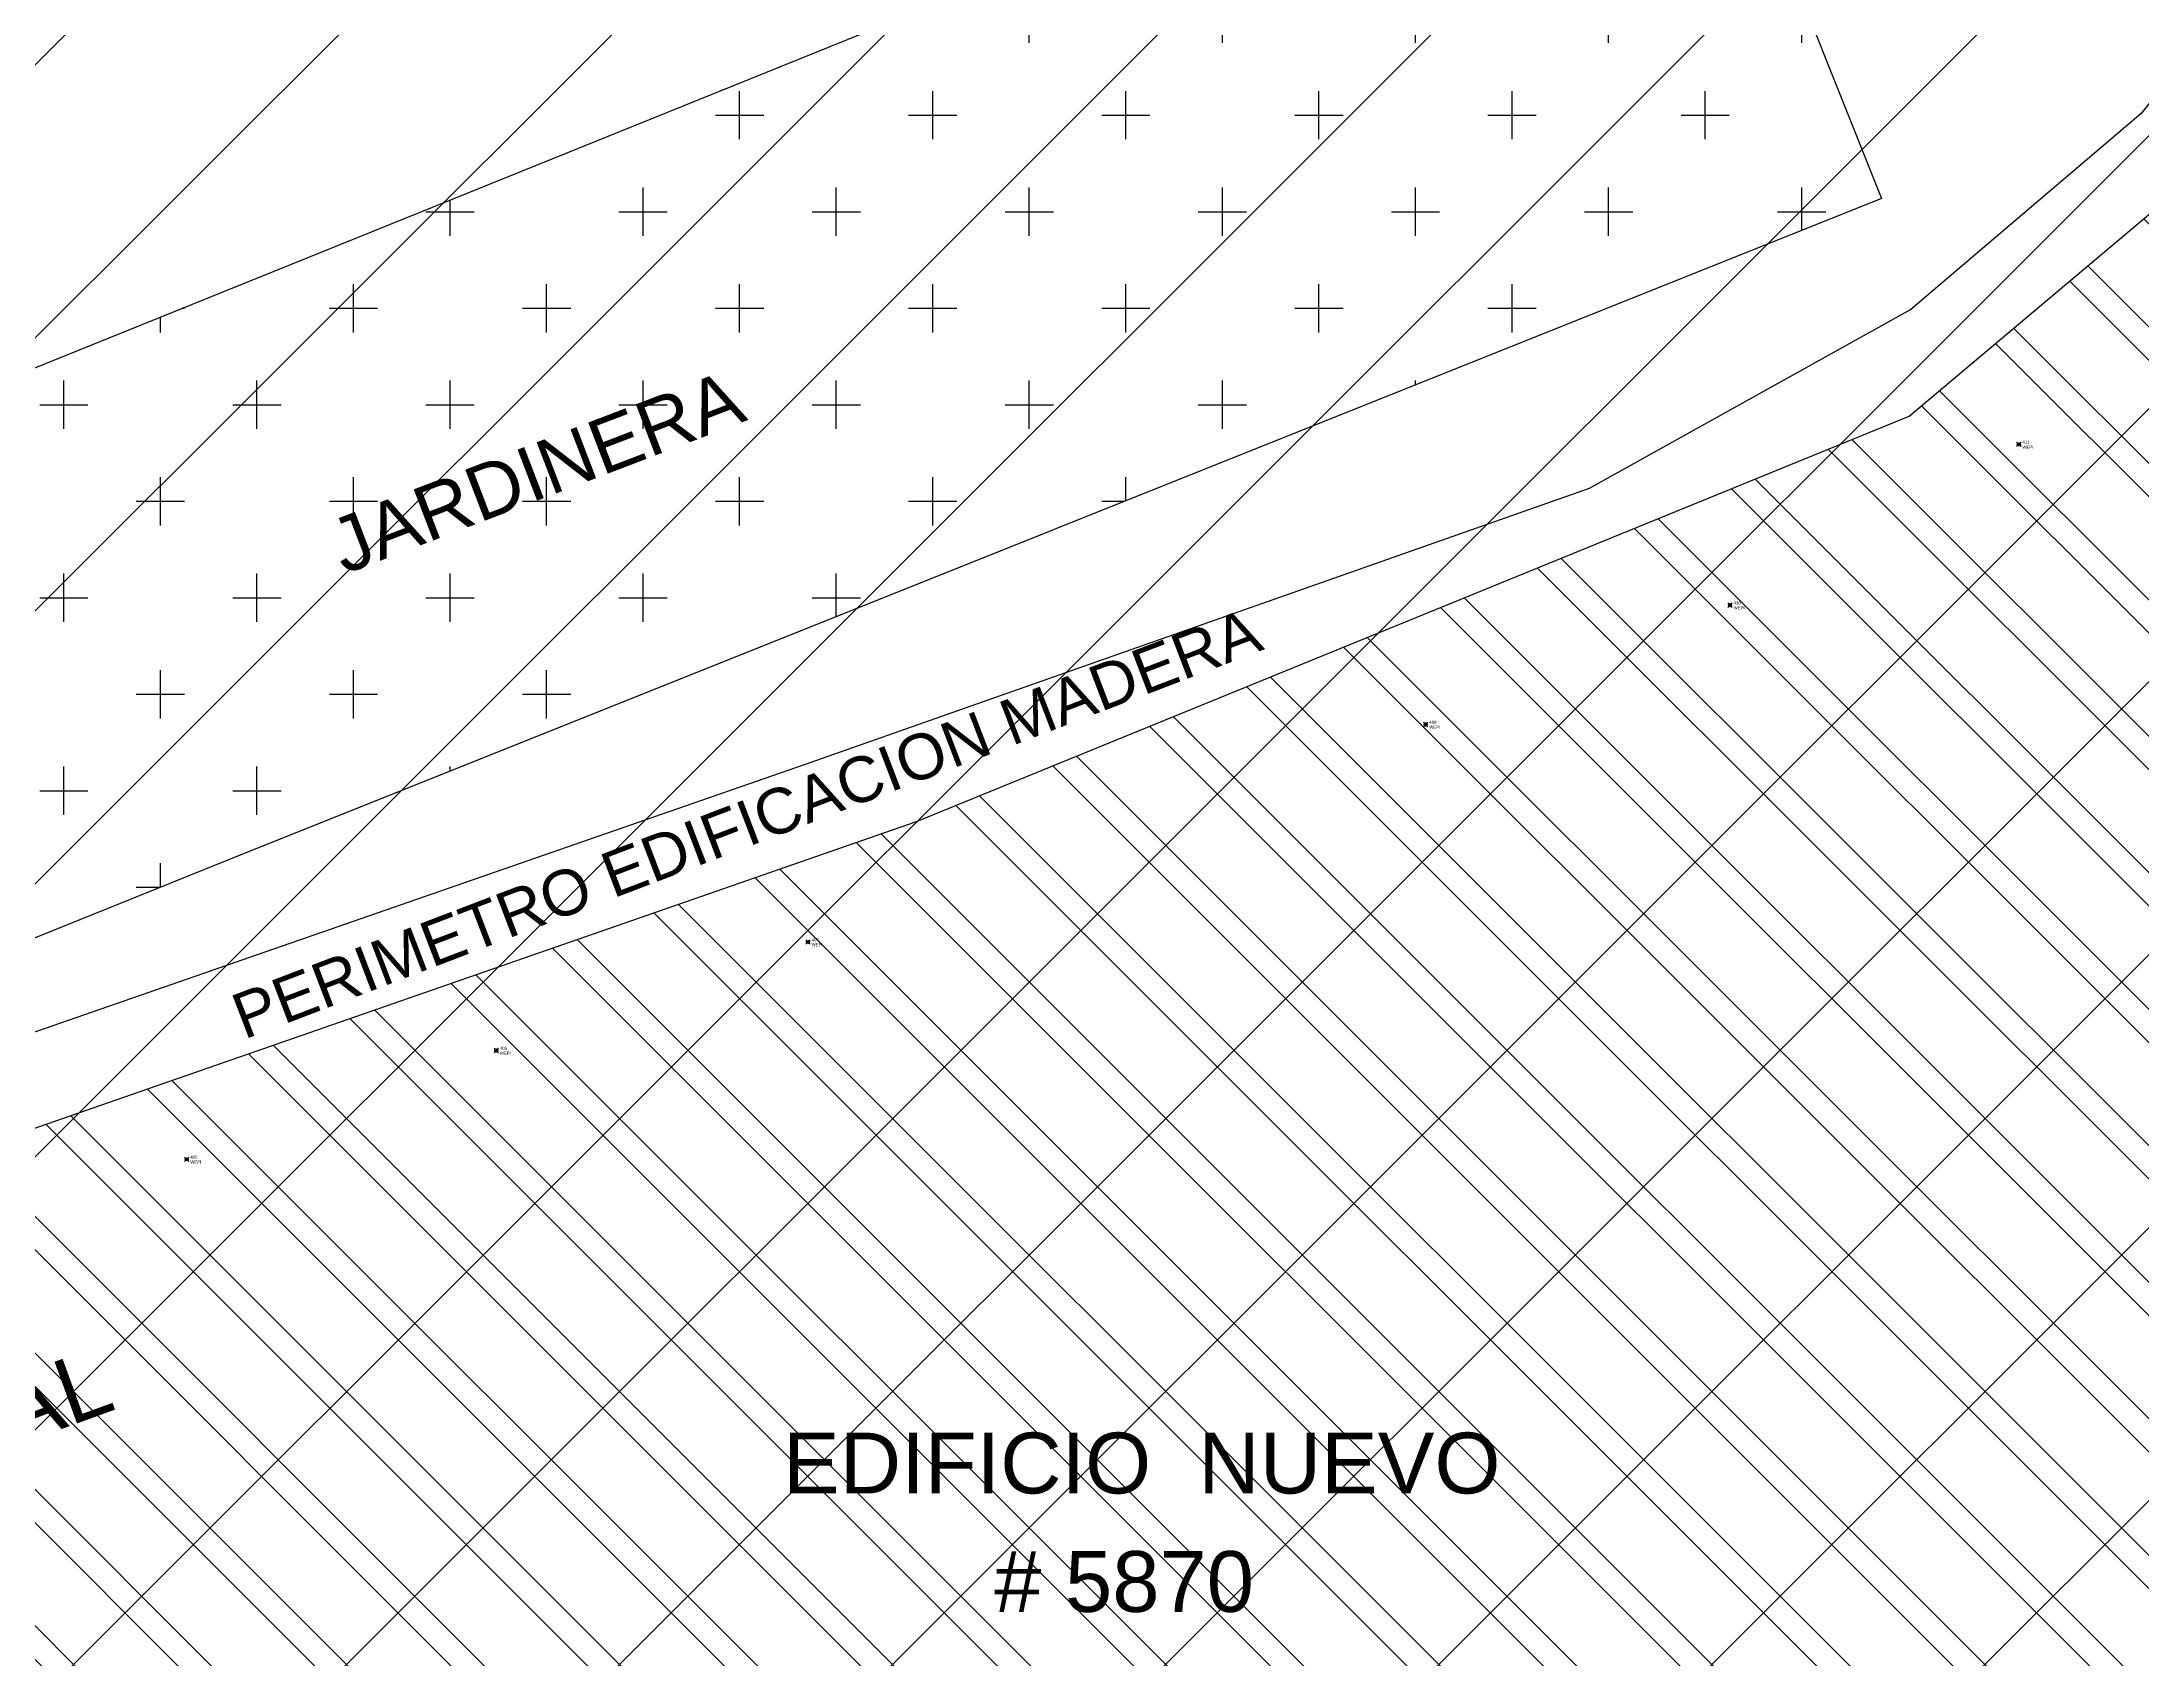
# Model space of a CAD drawing. Extents: x 350769 to 354978, y 6304672 to 6307963.
# Drawn here: x 352525.05 to 352559.58, y 6305461.11 to 6305487.71 of the extents above; entities that cross this region are included whole.
import ezdxf

# ---------------------------------------------------------------- set-up
doc = ezdxf.new("R2010")
doc.units = 0
doc.header["$PDMODE"] = 35
doc.header["$PDSIZE"] = 0.03
doc.linetypes.add('CONTINUOS', pattern=[0])
doc.linetypes.add('DIVIDE', pattern=[1.25, 0.5, -0.25, 0, -0.25, 0, -0.25])
doc.layers.get('0').update_dxf_attribs({"linetype": 'CONTINUOUS'})
doc.layers.get('Defpoints').update_dxf_attribs({"linetype": 'CONTINUOUS'})
for name, color, linetype in [('0-LEVANTAMIENTO 2020.SEP', 252, 'CONTINUOUS'), ('02_Geo ext_Acotamiento', 7, 'CONTINUOUS'), ('1-JARDINERA', 7, 'CONTINUOUS'), ('1-LINEA DE CIERRO', 7, 'DIVIDE'), ('1-LINEA EXTERIOR EDIFICIO MADERAS', 252, 'CONTINUOUS'), ('1-RADIER', 251, 'CONTINUOUS'), ('1-TEXTOS', 7, 'CONTINUOUS'), ('2-ACHURADO JARDINERA', 252, 'CONTINUOUS'), ('V-NODE-TEXT5', 5, 'CONTINUOUS')]:
    doc.layers.add(name, color=color, linetype=linetype)
doc.layers.add('0_ASD_TOPOGRAFIA_ELEMENTOS', color=9, linetype='CONTINUOS', lineweight=5, true_color=0xbdbdbd)
doc.styles.add('A', font='arial.ttf', dxfattribs={"height": 2})
doc.styles.add('ROMANS', font='romans.shx', dxfattribs={"width": 0.65})
doc.dimstyles.new('Principal', dxfattribs={"dimscale": 0, "dimtxt": 2, "dimasz": 2, "dimexe": 1, "dimexo": 1, "dimtad": 1, "dimrnd": 0.05, "dimzin": 1, "dimtxsty": 'ROMANS', "dimcen": 2.5, "dimclrt": 2, "dimaunit": 2, "dimadec": 0, "dimazin": 0, "dimtfac": 1, "dimtmove": 0, "dimatfit": 3, "dimfxl": 1, "dimfxlon": 1, "dimarcsym": 0})

# ---------------------------------------------------------------- blocks, each defined once
blk = doc.blocks.new('*U671', base_point=(352527.432, 6305469.326))
at = {"layer": 'V-NODE-TEXT5', "lineweight": -2}
for p, q in [((352527.396, 6305469.29), (352527.468, 6305469.362)), ((352527.396, 6305469.362), (352527.468, 6305469.29))]:
    blk.add_line(p, q, dxfattribs=at)
blk.add_circle((352527.432, 6305469.326), 0.0254, dxfattribs=at)
at = {"layer": 'V-NODE-TEXT5', "color": 0, "linetype": 'ByBlock', "char_height": 0.0508}
for s, insert, attachment_point in [('WEPI', (352527.491, 6305469.307), 1), ('405', (352527.491, 6305469.362), 4)]:
    blk.add_mtext(s, dxfattribs=dict(at, insert=insert, attachment_point=attachment_point))
blk = doc.blocks.new('*U672', base_point=(352532.522, 6305471.116))
at = {"layer": 'V-NODE-TEXT5', "lineweight": -2}
for p, q in [((352532.486, 6305471.08), (352532.558, 6305471.152)), ((352532.486, 6305471.152), (352532.558, 6305471.08))]:
    blk.add_line(p, q, dxfattribs=at)
blk.add_circle((352532.522, 6305471.116), 0.0254, dxfattribs=at)
at = {"layer": 'V-NODE-TEXT5', "color": 0, "linetype": 'ByBlock', "char_height": 0.0508}
for s, insert, attachment_point in [('WEPI', (352532.581, 6305471.097), 1), ('406', (352532.581, 6305471.152), 4)]:
    blk.add_mtext(s, dxfattribs=dict(at, insert=insert, attachment_point=attachment_point))
blk = doc.blocks.new('*U673', base_point=(352537.648, 6305472.901))
at = {"layer": 'V-NODE-TEXT5', "lineweight": -2}
for p, q in [((352537.612, 6305472.865), (352537.684, 6305472.937)), ((352537.612, 6305472.937), (352537.684, 6305472.865))]:
    blk.add_line(p, q, dxfattribs=at)
blk.add_circle((352537.648, 6305472.901), 0.0254, dxfattribs=at)
at = {"layer": 'V-NODE-TEXT5', "color": 0, "linetype": 'ByBlock', "char_height": 0.0508}
for s, insert, attachment_point in [('WEPI', (352537.707, 6305472.882), 1), ('407', (352537.707, 6305472.937), 4)]:
    blk.add_mtext(s, dxfattribs=dict(at, insert=insert, attachment_point=attachment_point))
blk = doc.blocks.new('*U675', base_point=(352547.804, 6305476.479))
at = {"layer": 'V-NODE-TEXT5', "lineweight": -2}
for p, q in [((352547.768, 6305476.443), (352547.84, 6305476.515)), ((352547.768, 6305476.515), (352547.84, 6305476.443))]:
    blk.add_line(p, q, dxfattribs=at)
blk.add_circle((352547.804, 6305476.479), 0.0254, dxfattribs=at)
at = {"layer": 'V-NODE-TEXT5', "color": 0, "linetype": 'ByBlock', "char_height": 0.0508}
for s, insert, attachment_point in [('WEPI', (352547.863, 6305476.46), 1), ('409', (352547.863, 6305476.515), 4)]:
    blk.add_mtext(s, dxfattribs=dict(at, insert=insert, attachment_point=attachment_point))
blk = doc.blocks.new('*U676', base_point=(352552.809, 6305478.442))
at = {"layer": 'V-NODE-TEXT5', "lineweight": -2}
for p, q in [((352552.773, 6305478.406), (352552.845, 6305478.478)), ((352552.773, 6305478.478), (352552.845, 6305478.406))]:
    blk.add_line(p, q, dxfattribs=at)
blk.add_circle((352552.809, 6305478.442), 0.0254, dxfattribs=at)
at = {"layer": 'V-NODE-TEXT5', "color": 0, "linetype": 'ByBlock', "char_height": 0.0508}
for s, insert, attachment_point in [('WEPI', (352552.868, 6305478.423), 1), ('410', (352552.868, 6305478.478), 4)]:
    blk.add_mtext(s, dxfattribs=dict(at, insert=insert, attachment_point=attachment_point))
blk = doc.blocks.new('*U677', base_point=(352557.556, 6305481.087))
at = {"layer": 'V-NODE-TEXT5', "lineweight": -2}
for p, q in [((352557.52, 6305481.051), (352557.592, 6305481.123)), ((352557.52, 6305481.123), (352557.592, 6305481.051))]:
    blk.add_line(p, q, dxfattribs=at)
blk.add_circle((352557.556, 6305481.087), 0.0254, dxfattribs=at)
at = {"layer": 'V-NODE-TEXT5', "color": 0, "linetype": 'ByBlock', "char_height": 0.0508}
for s, insert, attachment_point in [('WEPI', (352557.615, 6305481.068), 1), ('411', (352557.615, 6305481.123), 4)]:
    blk.add_mtext(s, dxfattribs=dict(at, insert=insert, attachment_point=attachment_point))
blk = doc.blocks.new('*D1236')
at = {"layer": '02_Geo ext_Acotamiento', "color": 0, "lineweight": -2, "transparency": 16777216}
blk.add_line((352474.045, 6305972.496), (352473.119, 6305978.179), dxfattribs=at)
at = {"layer": '02_Geo ext_Acotamiento', "color": 0, "transparency": 16777216}
blk.add_solid([(352473.283, 6305978.206), (352472.954, 6305978.153), (352472.958, 6305979.166)], dxfattribs=at)
at = {"layer": 'Defpoints', "color": 0, "transparency": 16777216}
for p in [(352472.958, 6305979.166), (352596.042, 6305224.025)]:
    blk.add_point(p, dxfattribs=at)
at = {"layer": '02_Geo ext_Acotamiento', "color": 2, "transparency": 16777216, "insert": (352474.582, 6305974.845), "char_height": 1, "attachment_point": 5, "rotation": 279.2575, "style": 'ROMANS'}
blk.add_mtext('R765,10', dxfattribs=at)
blk = doc.blocks.new('*U4947', base_point=(352527.432, 6305469.326))
at = {"layer": 'V-NODE-TEXT5', "lineweight": -2}
for p, q in [((352527.396, 6305469.29), (352527.468, 6305469.362)), ((352527.396, 6305469.362), (352527.468, 6305469.29))]:
    blk.add_line(p, q, dxfattribs=at)
blk.add_circle((352527.432, 6305469.326), 0.0254, dxfattribs=at)
at = {"layer": 'V-NODE-TEXT5', "color": 0, "linetype": 'ByBlock', "char_height": 0.0508}
for s, insert, attachment_point in [('WEPI', (352527.491, 6305469.307), 1), ('405', (352527.491, 6305469.362), 4)]:
    blk.add_mtext(s, dxfattribs=dict(at, insert=insert, attachment_point=attachment_point))
blk = doc.blocks.new('*U4948', base_point=(352532.522, 6305471.116))
at = {"layer": 'V-NODE-TEXT5', "lineweight": -2}
for p, q in [((352532.486, 6305471.08), (352532.558, 6305471.152)), ((352532.486, 6305471.152), (352532.558, 6305471.08))]:
    blk.add_line(p, q, dxfattribs=at)
blk.add_circle((352532.522, 6305471.116), 0.0254, dxfattribs=at)
at = {"layer": 'V-NODE-TEXT5', "color": 0, "linetype": 'ByBlock', "char_height": 0.0508}
for s, insert, attachment_point in [('WEPI', (352532.581, 6305471.097), 1), ('406', (352532.581, 6305471.152), 4)]:
    blk.add_mtext(s, dxfattribs=dict(at, insert=insert, attachment_point=attachment_point))
blk = doc.blocks.new('*U4949', base_point=(352537.648, 6305472.901))
at = {"layer": 'V-NODE-TEXT5', "lineweight": -2}
for p, q in [((352537.612, 6305472.865), (352537.684, 6305472.937)), ((352537.612, 6305472.937), (352537.684, 6305472.865))]:
    blk.add_line(p, q, dxfattribs=at)
blk.add_circle((352537.648, 6305472.901), 0.0254, dxfattribs=at)
at = {"layer": 'V-NODE-TEXT5', "color": 0, "linetype": 'ByBlock', "char_height": 0.0508}
for s, insert, attachment_point in [('WEPI', (352537.707, 6305472.882), 1), ('407', (352537.707, 6305472.937), 4)]:
    blk.add_mtext(s, dxfattribs=dict(at, insert=insert, attachment_point=attachment_point))
blk = doc.blocks.new('*U4951', base_point=(352547.804, 6305476.479))
at = {"layer": 'V-NODE-TEXT5', "lineweight": -2}
for p, q in [((352547.768, 6305476.443), (352547.84, 6305476.515)), ((352547.768, 6305476.515), (352547.84, 6305476.443))]:
    blk.add_line(p, q, dxfattribs=at)
blk.add_circle((352547.804, 6305476.479), 0.0254, dxfattribs=at)
at = {"layer": 'V-NODE-TEXT5', "color": 0, "linetype": 'ByBlock', "char_height": 0.0508}
for s, insert, attachment_point in [('WEPI', (352547.863, 6305476.46), 1), ('409', (352547.863, 6305476.515), 4)]:
    blk.add_mtext(s, dxfattribs=dict(at, insert=insert, attachment_point=attachment_point))
blk = doc.blocks.new('*U4952', base_point=(352552.809, 6305478.442))
at = {"layer": 'V-NODE-TEXT5', "lineweight": -2}
for p, q in [((352552.773, 6305478.406), (352552.845, 6305478.478)), ((352552.773, 6305478.478), (352552.845, 6305478.406))]:
    blk.add_line(p, q, dxfattribs=at)
blk.add_circle((352552.809, 6305478.442), 0.0254, dxfattribs=at)
at = {"layer": 'V-NODE-TEXT5', "color": 0, "linetype": 'ByBlock', "char_height": 0.0508}
for s, insert, attachment_point in [('WEPI', (352552.868, 6305478.423), 1), ('410', (352552.868, 6305478.478), 4)]:
    blk.add_mtext(s, dxfattribs=dict(at, insert=insert, attachment_point=attachment_point))
blk = doc.blocks.new('*U4953', base_point=(352557.556, 6305481.087))
at = {"layer": 'V-NODE-TEXT5', "lineweight": -2}
for p, q in [((352557.52, 6305481.051), (352557.592, 6305481.123)), ((352557.52, 6305481.123), (352557.592, 6305481.051))]:
    blk.add_line(p, q, dxfattribs=at)
blk.add_circle((352557.556, 6305481.087), 0.0254, dxfattribs=at)
at = {"layer": 'V-NODE-TEXT5', "color": 0, "linetype": 'ByBlock', "char_height": 0.0508}
for s, insert, attachment_point in [('WEPI', (352557.615, 6305481.068), 1), ('411', (352557.615, 6305481.123), 4)]:
    blk.add_mtext(s, dxfattribs=dict(at, insert=insert, attachment_point=attachment_point))
blk = doc.blocks.new('TOPOGRAFIA')
at = {"layer": '1-LINEA EXTERIOR EDIFICIO MADERAS', "lineweight": 0, "true_color": 0xbdbdbd}
h = blk.add_hatch(dxfattribs=at)
h.set_pattern_fill('ANSI31', color=9, scale=0.5, angle=90)
h.set_pattern_definition([(135, (38000, -3000), (-1.12253201513, -1.12253201513), [])])
h.paths.add_polyline_path([(390509.254, 6302464.349), (390489.235, 6302457.311, 0.006593), (390483.626, 6302455.312, 0.225672), (390479.522, 6302451.091, 0.369359), (390482.833, 6302442.806, 0.105621), (390487.097, 6302441.999), (390494.78, 6302441.975, 0.022709), (390512.986, 6302443.076, 0.009245), (390519.629, 6302443.906, 0.008069), (390526.96, 6302445.081, 0.00776), (390532.19, 6302446.09, 0.003168), (390537.058, 6302447.14, 0.018522), (390547.928, 6302449.983, -0.000441), (390550.949, 6302450.891, 0.020574), (390552.004, 6302451.255, 0.02318), (390567.437, 6302456.785, 0.024648), (390573.151, 6302459.473, 0.065043), (390578.117, 6302463.01, 0.03227), (390582.068, 6302467.188, 0.06625), (390589.221, 6302481.458, 0.027642), (390596.216, 6302502.437, 0.013828), (390598.79, 6302513.005, 0.018853), (390600.543, 6302523.006, 0.159831), (390600.113, 6302525.357, 0.093527), (390598.113, 6302527.807, 0.380747), (390588.95, 6302527.551), (390586.878, 6302524.749), (390584.88, 6302521.705), (390583.088, 6302518.971), (390579.481, 6302513.484), (390576.46, 6302508.881), (390569.643, 6302498.477), (390565.382, 6302491.97), (390560.315, 6302485.388), (390555.754, 6302481.548), (390539.433, 6302474.882), (390517.803, 6302467.362)])
at = {"layer": '1-JARDINERA', "color": 9, "lineweight": 0, "true_color": 0xbdbdbd, "flags": 128}
blk.add_lwpolyline([(390555.3, 6302485.133), (390528.116, 6302474.254), (390512.936, 6302468.127), (390509.724, 6302476.199), (390552.036, 6302493.309), (390555.3, 6302485.133)], dxfattribs=at)
at = {"layer": '1-LINEA EXTERIOR EDIFICIO MADERAS', "color": 9, "lineweight": 0, "true_color": 0xbdbdbd, "flags": 128}
blk.add_lwpolyline([(390517.803, 6302467.362), (390539.433, 6302474.882), (390555.754, 6302481.548), (390560.315, 6302485.388), (390565.382, 6302491.97)], dxfattribs=at)
at = {"layer": '1-RADIER', "color": 9, "lineweight": 0, "true_color": 0xbdbdbd, "flags": 128}
blk.add_lwpolyline([(390582.177, 6302529.926), (390584.058, 6302528.674), (390585.373, 6302526.71), (390584.82, 6302524.37), (390584.561, 6302523.993), (390575.85, 6302510.586), (390566.859, 6302496.752), (390563.201, 6302491.105), (390559.57, 6302486.53), (390555.782, 6302483.303), (390550.493, 6302480.362), (390537.586, 6302475.816), (390519.623, 6302469.573), (390515.482, 6302469.652), (390512.29, 6302472.634), (390510.593, 6302476.896), (390505.771, 6302474.983)], dxfattribs=at)
at = {"color": 9, "lineweight": 0, "true_color": 0xbdbdbd}
for name, p in [('*U4953', (390557.556, 6302481.087)), ('*U4952', (390552.809, 6302478.442)), ('*U4951', (390547.804, 6302476.479)), ('*U4949', (390537.648, 6302472.901)), ('*U4948', (390532.522, 6302471.116)), ('*U4947', (390527.432, 6302469.326))]:
    blk.add_blockref(name, p, dxfattribs=at)
at = {"layer": '1-LINEA DE CIERRO', "color": 9, "lineweight": 0, "true_color": 0xbdbdbd, "style": 'A'}
for s, height, rotation, p in [('JARDINERA', 0.9, 20.9553, (390530.019, 6302478.944)), ('LINEA MAMPARAS CRISTAL', 1.08, 20.0094, (390507.316, 6302458.313))]:
    blk.add_text(s, height=height, rotation=rotation, dxfattribs=at).set_placement(p)
for s, p in [('EDIFICIO  NUEVO', (390537.237, 6302463.83)), ('# 5870', (390540.708, 6302461.882))]:
    blk.add_text(s, height=1, dxfattribs=at).set_placement(p)
at = {"layer": '1-TEXTOS', "color": 9, "lineweight": 0, "true_color": 0xbdbdbd, "style": 'A'}
blk.add_text('PERIMETRO EDIFICACION MADERA', height=0.74738, rotation=20.9446, dxfattribs=at).set_placement((390528.372, 6302471.292))

msp = doc.modelspace()

# ---------------------------------------------------------------- hatches: boundary and pattern name
at = {"layer": '0-LEVANTAMIENTO 2020.SEP'}
h = msp.add_hatch(dxfattribs=at)
h.set_pattern_fill('ANSI31', color=252)
h.paths.add_polyline_path([(352458.213, 6305401.216), (352452.503, 6305398.982), (352452.816, 6305399.28), (352452.609, 6305399.636), (352451.638, 6305400.227), (352457.678, 6305402.577), (352457.689, 6305402.79), (352457.683, 6305402.996), (352454.252, 6305411.685), (352450.931, 6305420.069), (352447.151, 6305429.404), (352442.008, 6305442.347), (352436.835, 6305455.304), (352430.757, 6305470.685), (352440.792, 6305475.07), (352451.682, 6305479.894), (352465.771, 6305486.18), (352480.216, 6305492.535), (352496.407, 6305499.712), (352513.657, 6305507.299), (352529.161, 6305514.161), (352541.959, 6305519.8), (352561.927, 6305528.675), (352571.449, 6305540.268), (352583.647, 6305555.178), (352598.213, 6305545.789), (352605.453, 6305541.805), (352602.222, 6305538.721), (352606.073, 6305535.813), (352608.645, 6305532.42), (352608.792, 6305532.234), (352608.857, 6305528.43), (352613.727, 6305525.092), (352613.927, 6305524.926), (352609.716, 6305517.616), (352604.317, 6305502.974), (352607.353, 6305483.644), (352606.958, 6305479.393), (352608.039, 6305476.818), (352609.065, 6305474.225), (352617.537, 6305468.424), (352618.346, 6305465.146), (352618.854, 6305464.849), (352618.951, 6305464.69), (352608.801, 6305460.676), (352599.579, 6305457.023), (352587.598, 6305452.326), (352574.209, 6305447), (352559.984, 6305441.387), (352541.368, 6305434.036), (352532.693, 6305430.631), (352523.045, 6305426.8), (352512.509, 6305422.629), (352503.01, 6305418.889), (352490.722, 6305414.053), (352481.682, 6305410.475), (352476.439, 6305408.401), (352468.05, 6305405.104)])
at = {"layer": '1-LINEA EXTERIOR EDIFICIO MADERAS'}
h = msp.add_hatch(dxfattribs=at)
h.set_pattern_fill('ANSI31', color=252, scale=0.5, angle=90)
h.paths.add_polyline_path([(352509.254, 6305464.349), (352489.235, 6305457.311, 0.006593), (352483.626, 6305455.312, 0.225672), (352479.522, 6305451.091, 0.369359), (352482.833, 6305442.806, 0.105621), (352487.097, 6305441.999), (352494.78, 6305441.975, 0.022709), (352512.986, 6305443.076, 0.009245), (352519.629, 6305443.906, 0.008069), (352526.96, 6305445.081, 0.00776), (352532.19, 6305446.09, 0.003168), (352537.058, 6305447.14, 0.018522), (352547.928, 6305449.983, -0.000433), (352550.887, 6305450.916, 0.02483), (352567.437, 6305456.785, 0.024648), (352573.151, 6305459.473, 0.065043), (352578.117, 6305463.01, 0.03227), (352582.068, 6305467.188, 0.06625), (352589.221, 6305481.458, 0.027642), (352596.216, 6305502.437, 0.013828), (352598.79, 6305513.005, 0.018853), (352600.543, 6305523.006, 0.159831), (352600.113, 6305525.357, 0.093527), (352598.113, 6305527.807, 0.380747), (352588.95, 6305527.551), (352586.878, 6305524.749), (352584.88, 6305521.705), (352583.088, 6305518.971), (352579.481, 6305513.484), (352576.46, 6305508.881), (352569.643, 6305498.477), (352565.382, 6305491.97), (352560.315, 6305485.388), (352555.754, 6305481.548), (352539.433, 6305474.882), (352517.803, 6305467.362)])
at = {"layer": '2-ACHURADO JARDINERA'}
h = msp.add_hatch(dxfattribs=at)
h.set_pattern_fill('CROSS', color=256, scale=0.25)
h.paths.add_polyline_path([(352509.724, 6305476.199), (352512.936, 6305468.127), (352528.116, 6305474.254), (352555.3, 6305485.133), (352552.036, 6305493.309)])

# ---------------------------------------------------------------- linework, layer by layer
at = {"layer": '1-JARDINERA', "flags": 128}
msp.add_lwpolyline([(352555.3, 6305485.133), (352528.116, 6305474.254), (352512.936, 6305468.127), (352509.724, 6305476.199), (352552.036, 6305493.309), (352555.3, 6305485.133)], dxfattribs=at)
at = {"layer": '1-LINEA EXTERIOR EDIFICIO MADERAS', "flags": 128}
msp.add_lwpolyline([(352517.803, 6305467.362), (352539.433, 6305474.882), (352555.754, 6305481.548), (352560.315, 6305485.388), (352565.382, 6305491.97)], dxfattribs=at)
at = {"layer": '1-RADIER', "flags": 128}
msp.add_lwpolyline([(352582.177, 6305529.926), (352584.058, 6305528.674), (352585.373, 6305526.71), (352584.82, 6305524.37), (352584.561, 6305523.993), (352575.85, 6305510.586), (352566.859, 6305496.752), (352563.201, 6305491.105), (352559.57, 6305486.53), (352555.782, 6305483.303), (352550.493, 6305480.362), (352537.586, 6305475.816), (352519.623, 6305469.573), (352515.482, 6305469.652), (352512.29, 6305472.634), (352510.593, 6305476.896), (352505.771, 6305474.983)], dxfattribs=at)

# ---------------------------------------------------------------- block references
for name, p in [('*U677', (352557.556, 6305481.087)), ('*U676', (352552.809, 6305478.442)), ('*U675', (352547.804, 6305476.479)), ('*U673', (352537.648, 6305472.901)), ('*U672', (352532.522, 6305471.116)), ('*U671', (352527.432, 6305469.326))]:
    msp.add_blockref(name, p)

# ---------------------------------------------------------------- texts
at = {"layer": '1-LINEA DE CIERRO', "style": 'A'}
for s, height, rotation, p in [('JARDINERA', 0.9, 20.9553, (352530.019, 6305478.944)), ('LINEA MAMPARAS CRISTAL', 1.08, 20.0094, (352507.316, 6305458.313))]:
    msp.add_text(s, height=height, rotation=rotation, dxfattribs=at).set_placement(p)
for s, p in [('EDIFICIO  NUEVO', (352537.237, 6305463.83)), ('# 5870', (352540.708, 6305461.882))]:
    msp.add_text(s, height=1, dxfattribs=at).set_placement(p)
at = {"layer": '1-TEXTOS', "style": 'A'}
msp.add_text('PERIMETRO EDIFICACION MADERA', height=0.74738, rotation=20.9446, dxfattribs=at).set_placement((352528.372, 6305471.292))

# ---------------------------------------------------------------- dimensions: what is measured, and where the dimension line sits
at = {"layer": '02_Geo ext_Acotamiento'}
dim = msp.add_radius_dim(center=(352596.042, 6305224.025), mpoint=(352472.958, 6305979.166), dimstyle='Principal', override={"dimscale": 0, "dimaunit": 0, "dimfxl": 0.22, "dimarcsym": 1}, dxfattribs=at)
dim.commit()
dim.dimension.update_dxf_attribs({"geometry": '*D1236', "text_midpoint": (352473.686, 6305974.698), "dimtype": 164})

# ---------------------------------------------------------------- next in the draw order: block references
at = {"layer": '0_ASD_TOPOGRAFIA_ELEMENTOS', "color": 30, "true_color": 0xf26507}
msp.add_blockref('TOPOGRAFIA', (-38000, 3000), dxfattribs=at)

doc.saveas('drawing.dxf')
